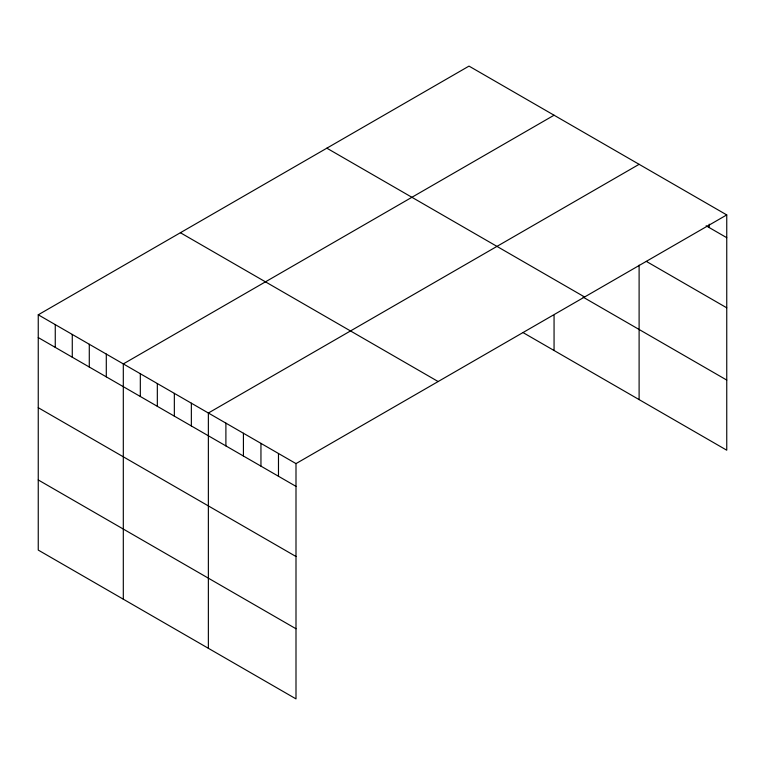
<?xml version="1.0" encoding="UTF-8"?>
<svg xmlns="http://www.w3.org/2000/svg" width="765" height="765" viewBox="0 0 765 765"><rect width="100%" height="100%" fill="white"/><g stroke="black" fill="none" stroke-linecap="round" stroke-linejoin="round"><path stroke-width="1.15" d="M726.75 214.917L295.998 463.609L295.998 698.894L38.25 550.083L38.25 314.798L469.002 66.106L726.75 214.917L726.75 450.203L523.031 332.584M554.061 115.219L123.308 363.911L123.308 599.186M639.11 164.322L208.367 413.014L208.367 648.299M706.133 225.79L726.75 237.695M646.329 261.391L726.75 307.817M326.856 148.181L584.603 296.992M583.073 297.126L726.75 380.071M180.397 232.732L438.144 381.544M38.25 314.798L295.998 463.609M38.25 337.566L295.998 486.377M38.25 407.697L295.998 556.509M38.25 479.951L295.998 628.763M709.222 224.155L709.222 227.568M639.11 265.13L639.11 399.607M554.061 315.438L554.061 350.494M278.479 453.492L278.479 476.26M260.951 443.375L260.951 466.143M243.423 433.248L243.423 456.026M225.895 423.131L225.895 445.909M191.355 403.193L191.355 425.962M174.344 393.373L174.344 416.141M157.332 383.552L157.332 406.32M140.32 373.731L140.32 396.5M106.297 354.08L106.297 376.858M89.285 344.26L89.285 367.037M72.273 334.439L72.273 357.217M55.262 324.618L55.262 347.396"/></g></svg>
